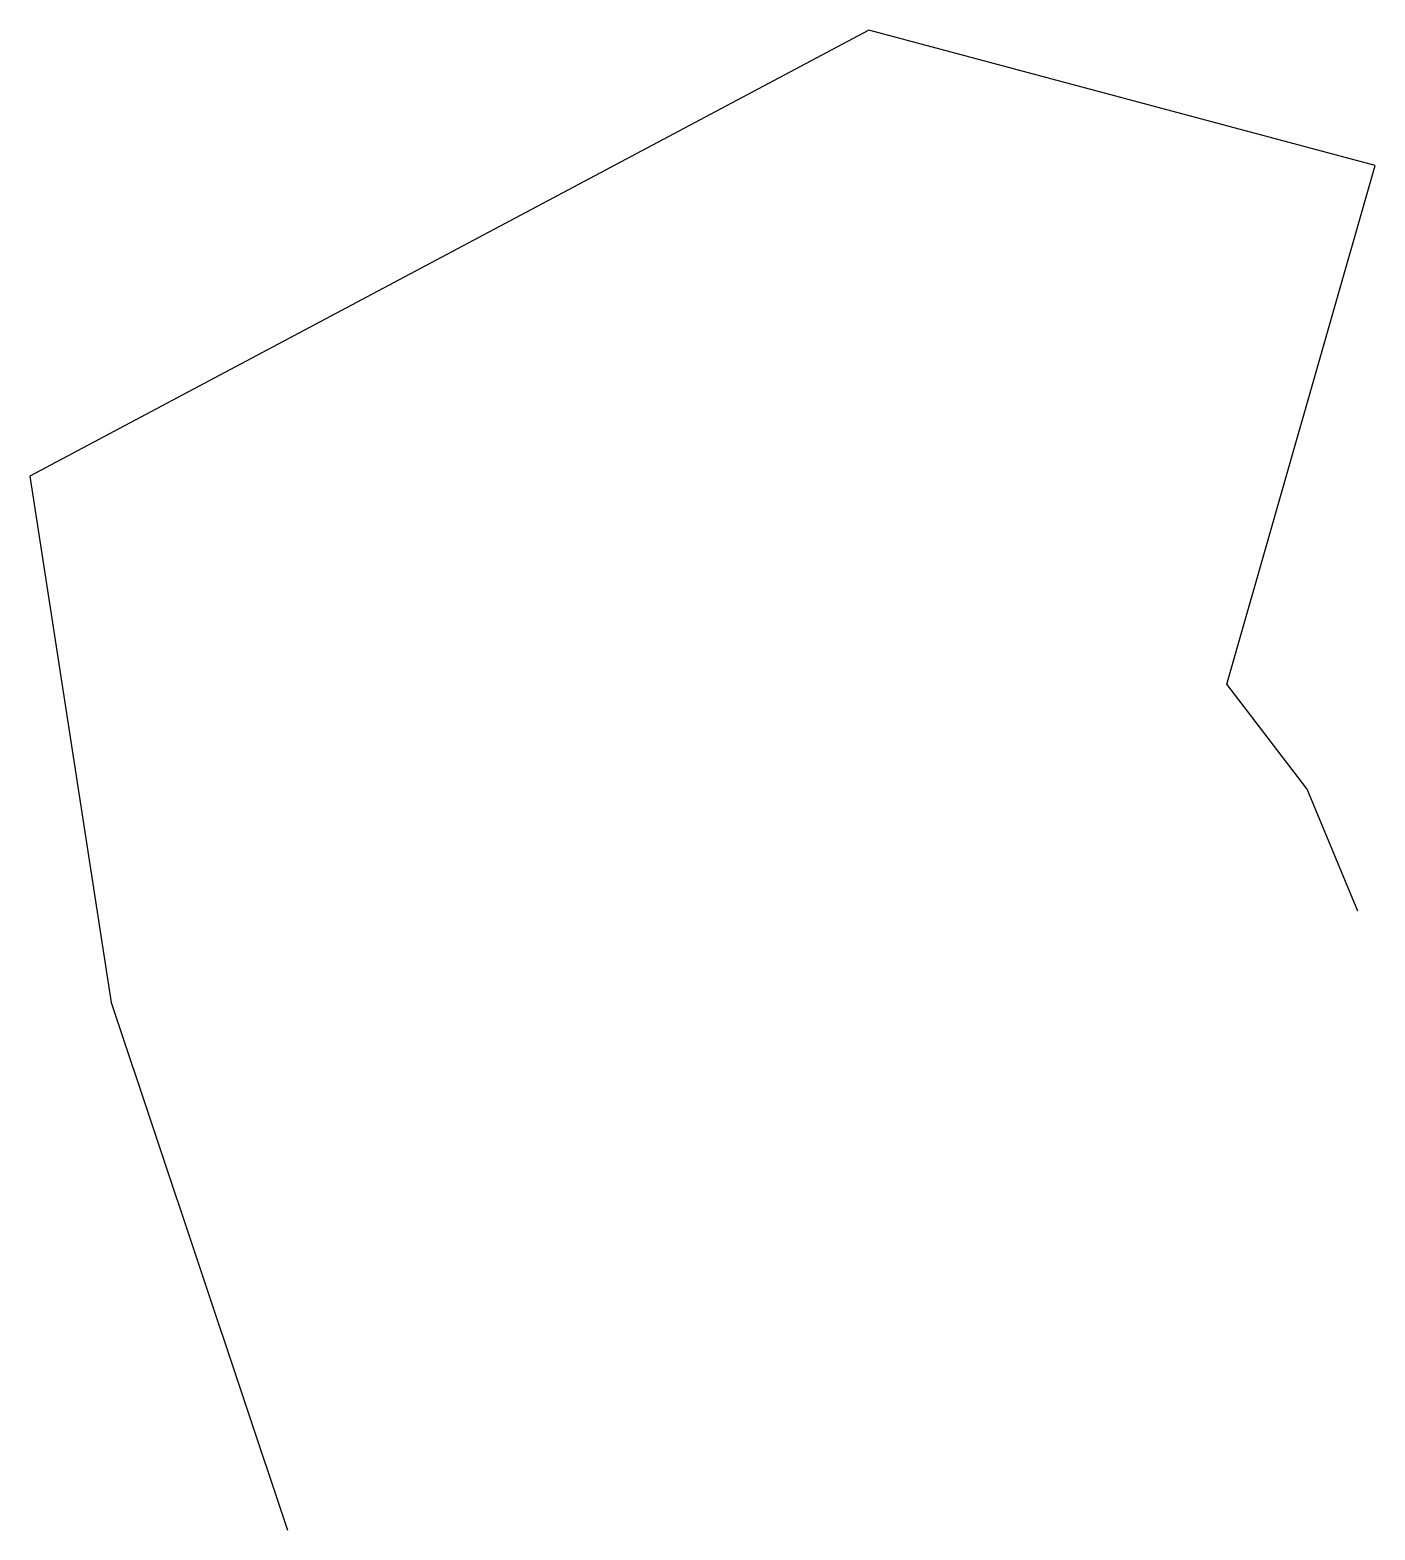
# Model space of a CAD drawing. Header units: inches. Extents: x -16.6 to 10, y -9.6 to 20.
import ezdxf

# ---------------------------------------------------------------- set-up
doc = ezdxf.new("R2010")
doc.units = ezdxf.units.IN
doc.header["$MEASUREMENT"] = 0
doc.layers.get('0').update_dxf_attribs({"lineweight": 25, "true_color": 0xffffff})

msp = doc.modelspace()

# ---------------------------------------------------------------- linework, layer by layer
for p, q in [((0, 20), (-16.581, 11.184)), ((10, 17.321), (0, 20)), ((7.071, 7.071), (10, 17.321)), ((-16.581, 11.184), (-14.979, 0.785)), ((8.66, 5), (7.071, 7.071)), ((9.659, 2.588), (8.66, 5)), ((-14.979, 0.785), (-11.491, -9.642))]:
    msp.add_line(p, q)

doc.saveas('drawing.dxf')
